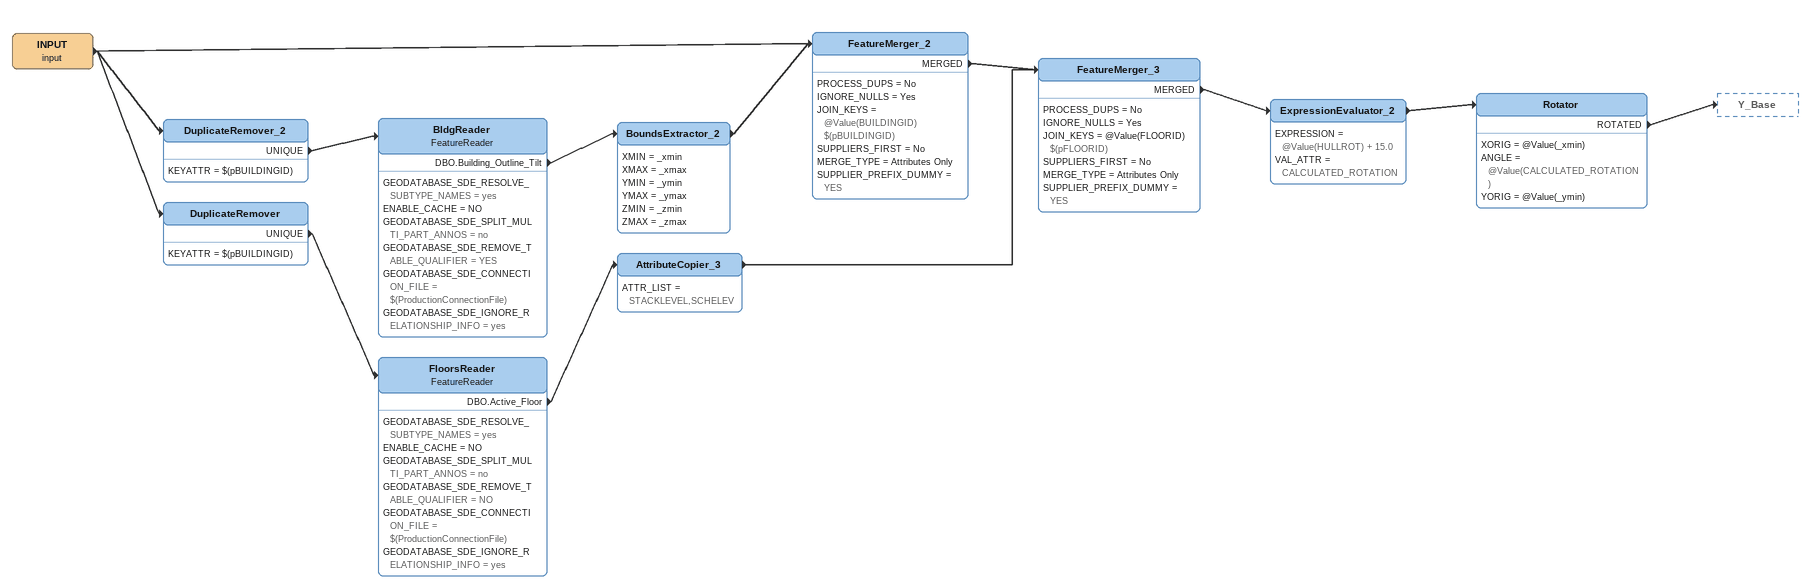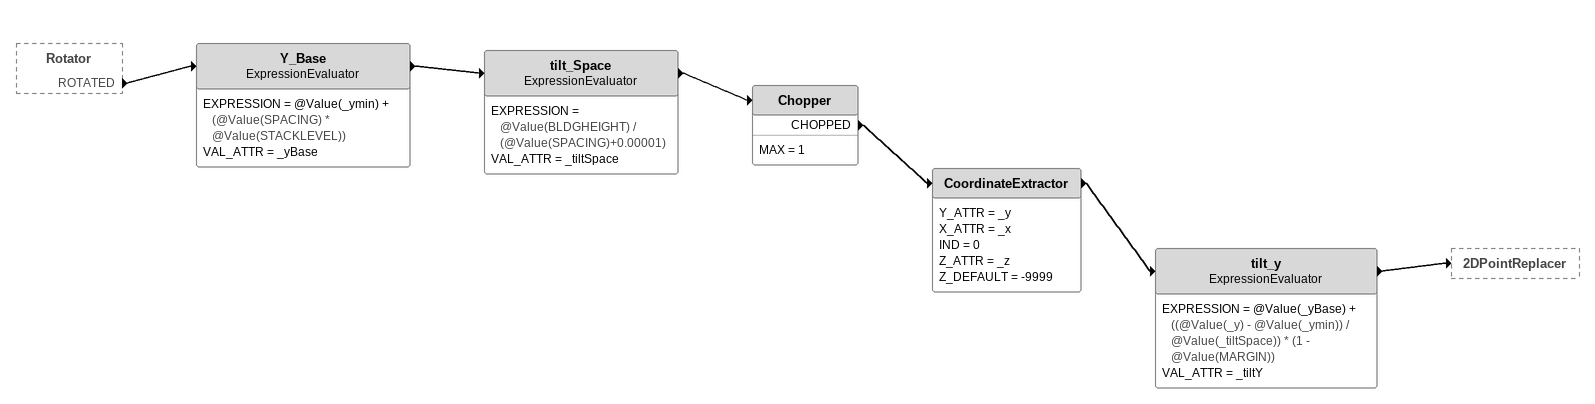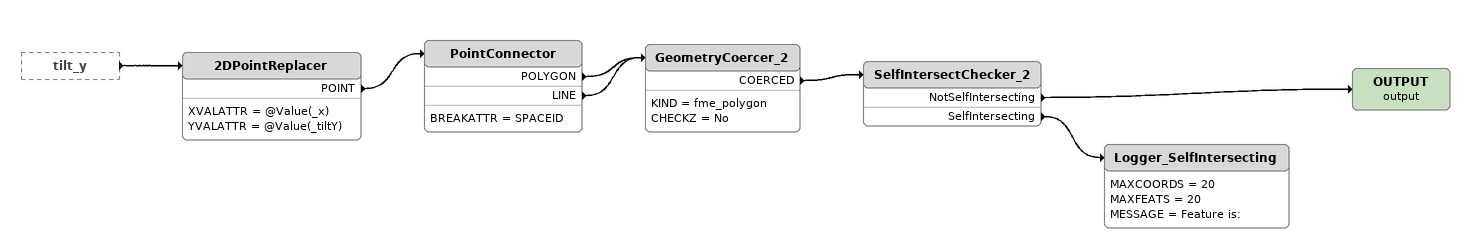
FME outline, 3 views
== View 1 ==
INPUT (input)
    -> DuplicateRemover
    -> FeatureMerger_2
    -> DuplicateRemover_2
DuplicateRemover_2
    KEYATTR = $(pBUILDINGID)
    UNIQUE -> BldgReader
BldgReader: FeatureReader
    GEODATABASE_SDE_RESOLVE_SUBTYPE_NAMES = yes
    ENABLE_CACHE = NO
    GEODATABASE_SDE_SPLIT_MULTI_PART_ANNOS = no
    GEODATABASE_SDE_REMOVE_TABLE_QUALIFIER = YES
    GEODATABASE_SDE_CONNECTION_FILE = $(ProductionConnectionFile)
    GEODATABASE_SDE_IGNORE_RELATIONSHIP_INFO = yes
    DBO.Building_Outline_Tilt -> BoundsExtractor_2
BoundsExtractor_2
    XMIN = _xmin
    XMAX = _xmax
    YMIN = _ymin
    YMAX = _ymax
    ZMIN = _zmin
    ZMAX = _zmax
    -> FeatureMerger_2
FeatureMerger_2
    PROCESS_DUPS = No
    IGNORE_NULLS = Yes
    JOIN_KEYS = @Value(BUILDINGID) $(pBUILDINGID)
    SUPPLIERS_FIRST = No
    MERGE_TYPE = Attributes Only
    SUPPLIER_PREFIX_DUMMY = YES
    MERGED -> FeatureMerger_3
DuplicateRemover
    KEYATTR = $(pBUILDINGID)
    UNIQUE -> FloorsReader
FloorsReader: FeatureReader
    GEODATABASE_SDE_RESOLVE_SUBTYPE_NAMES = yes
    ENABLE_CACHE = NO
    GEODATABASE_SDE_SPLIT_MULTI_PART_ANNOS = no
    GEODATABASE_SDE_REMOVE_TABLE_QUALIFIER = NO
    GEODATABASE_SDE_CONNECTION_FILE = $(ProductionConnectionFile)
    GEODATABASE_SDE_IGNORE_RELATIONSHIP_INFO = yes
    DBO.Active_Floor -> AttributeCopier_3
AttributeCopier_3
    ATTR_LIST = STACKLEVEL,SCHELEV
    -> FeatureMerger_3
FeatureMerger_3
    PROCESS_DUPS = No
    IGNORE_NULLS = Yes
    JOIN_KEYS = @Value(FLOORID) $(pFLOORID)
    SUPPLIERS_FIRST = No
    MERGE_TYPE = Attributes Only
    SUPPLIER_PREFIX_DUMMY = YES
    MERGED -> ExpressionEvaluator_2
ExpressionEvaluator_2
    EXPRESSION = @Value(HULLROT) + 15.0
    VAL_ATTR = CALCULATED_ROTATION
    -> Rotator
Rotator
    XORIG = @Value(_xmin)
    ANGLE = @Value(CALCULATED_ROTATION)
    YORIG = @Value(_ymin)
    ROTATED -> Y_Base

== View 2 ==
Rotator [outside]
    ROTATED -> Y_Base
Y_Base: ExpressionEvaluator
    EXPRESSION = @Value(_ymin) + (@Value(SPACING) * @Value(STACKLEVEL))
    VAL_ATTR = _yBase
    -> tilt_Space
tilt_Space: ExpressionEvaluator
    EXPRESSION = @Value(BLDGHEIGHT) / (@Value(SPACING)+0.00001)
    VAL_ATTR = _tiltSpace
    -> Chopper
Chopper
    MAX = 1
    CHOPPED -> CoordinateExtractor
CoordinateExtractor
    Y_ATTR = _y
    X_ATTR = _x
    IND = 0
    Z_ATTR = _z
    Z_DEFAULT = -9999
    -> tilt_y
tilt_y: ExpressionEvaluator
    EXPRESSION = @Value(_yBase) + ((@Value(_y) - @Value(_ymin)) / @Value(_tiltSpace)) * (1 - @Value(MARGIN))
    VAL_ATTR = _tiltY
    -> 2DPointReplacer

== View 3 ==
tilt_y [outside]
    -> 2DPointReplacer
2DPointReplacer
    XVALATTR = @Value(_x)
    YVALATTR = @Value(_tiltY)
    POINT -> PointConnector
PointConnector
    BREAKATTR = SPACEID
    POLYGON -> GeometryCoercer_2
    LINE -> GeometryCoercer_2
GeometryCoercer_2
    KIND = fme_polygon
    CHECKZ = No
    COERCED -> SelfIntersectChecker_2
SelfIntersectChecker_2
    NotSelfIntersecting -> OUTPUT (output)
    SelfIntersecting -> Logger_SelfIntersecting
OUTPUT (output)
Logger_SelfIntersecting
    MAXCOORDS = 20
    MAXFEATS = 20
    MESSAGE = Feature is:
